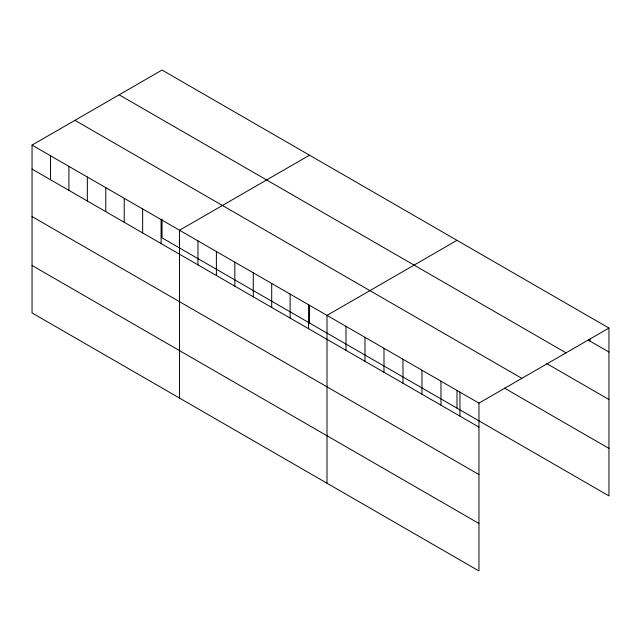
<?xml version="1.0" encoding="UTF-8"?>
<svg xmlns="http://www.w3.org/2000/svg" width="641" height="641" viewBox="0 0 641 641"><rect width="100%" height="100%" fill="white"/><g stroke="black" fill="none" stroke-linecap="round" stroke-linejoin="round"><path stroke-width="0.96" d="M32.05 145.098L478.955 403.117L478.955 570.955L32.05 312.936L32.05 145.098L162.045 70.045L608.95 328.064L608.95 495.902L162.045 237.883L162.045 219.094M309.523 155.194L179.528 230.247L179.528 398.085M457.001 240.335L327.006 315.388L327.006 483.226M478.955 403.117L608.95 328.064M588.23 340.083L608.95 352.045M119.146 94.812L566.051 352.83M546.789 363.631L608.95 399.519M74.949 120.332L521.854 378.35M504.483 388.117L608.95 448.428M32.05 169.08L478.955 427.098M32.05 216.554L478.955 474.572M32.05 265.47L478.955 523.481M589.96 339.081L589.96 341.084M459.958 392.148L459.958 416.137M457.001 390.377L457.001 408.173M440.968 381.187L440.968 405.168M421.97 370.218L421.97 394.199M402.981 359.248L402.981 383.238M383.983 348.287L383.983 372.269M364.993 337.318L364.993 361.308M345.996 326.357L345.996 350.339M309.523 305.228L309.523 323.032M308.569 304.747L308.569 328.729M290.133 294.099L290.133 318.088M271.704 283.458L271.704 307.448M253.267 272.818L253.267 296.799M234.83 262.177L234.83 286.158M216.394 251.528L216.394 275.518M197.965 240.888L197.965 264.869M161.091 219.599L161.091 243.588M142.655 208.958L142.655 232.939M124.226 198.317L124.226 222.299M105.789 187.669L105.789 211.658M87.352 177.028L87.352 201.01M68.916 166.388L68.916 190.369M50.487 155.739L50.487 179.728"/></g></svg>
